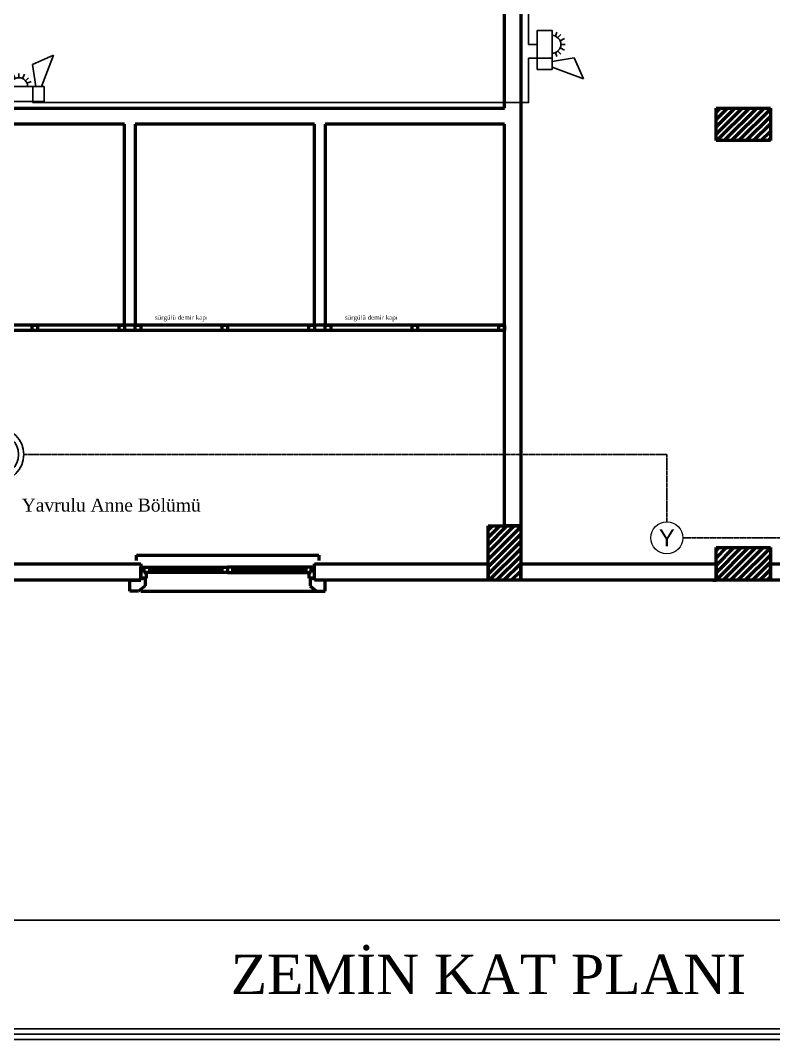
# Model space of a CAD drawing. Header units: millimetres. Extents: x 2046 to 14753, y 2361 to 29276.
# Drawn here: x 3859 to 4553, y 14153 to 15092 of the extents above; entities that cross this region are included whole.
import ezdxf
from ezdxf.enums import TextEntityAlignment as Align

# ---------------------------------------------------------------- set-up
doc = ezdxf.new("R2010")
doc.units = ezdxf.units.MM
doc.linetypes.add('CENTER', pattern=[1.625, 1.25, -0.125, 0.125, -0.125])
for name, color, linetype in [('2A-YANGIN ALARM HATTI', 5, 'Continuous'), ('2A-YANGIN ALGILAMA HATTI', 1, 'CENTER'), ('BLK-YANGIN', 3, 'Continuous'), ('BLK-YANGIN YAZI', 9, 'Continuous')]:
    doc.layers.add(name, color=color, linetype=linetype)
doc.layers.add('A.O. DUVAR', color=7, linetype='Continuous', lineweight=50)
doc.layers.add('yazi', color=251, linetype='Continuous', lineweight=25)
doc.styles.add('2A ELEKTRİK', font='swissl.ttf', dxfattribs={"height": 10})
doc.styles.add('A.O. MALZEME', font='times.ttf', dxfattribs={"height": 10})
doc.styles.add('Elektrik Yazı', font='times.ttf')

# ---------------------------------------------------------------- blocks, each defined once
blk = doc.blocks.new('KD')
at = {"layer": 'BLK-YANGIN'}
for radius in [25, 20]:
    blk.add_circle((0, 0), radius, dxfattribs=at)
at = {"layer": 'BLK-YANGIN YAZI', "style": '2A ELEKTRİK'}
blk.add_text('K', height=18, dxfattribs=at).set_placement((0, 0), align=Align.MIDDLE_CENTER)
blk = doc.blocks.new('YB')
at = {"layer": 'BLK-YANGIN', "lineweight": 0}
blk.add_circle((-0.09, 0.08), 15, dxfattribs=at)
at = {"layer": 'BLK-YANGIN YAZI', "lineweight": 0, "style": '2A ELEKTRİK'}
blk.add_text('Y', height=16, dxfattribs=at).set_placement((-0.09, 0.08), align=Align.MIDDLE_CENTER)
blk = doc.blocks.new('FLK')
at = {"layer": 'BLK-YANGIN'}
for p, q in [((12.49, 33.86), (31.82, 42.57)), ((20.87, 13.56), (31.82, 42.57)), ((15.71, 13.56), (12.49, 33.86)), ((-6.2, 18.89), (-8.98, 21.78)), ((-3.33, 21.02), (-5.29, 24.96)), ((0, 21.73), (0, 25.68)), ((3.33, 21.02), (5.29, 24.96)), ((6.2, 18.89), (8.98, 21.78)), ((-7.52, 16.77), (-11.28, 18.13)), ((7.52, 16.77), (11.28, 18.13))]:
    blk.add_line(p, q, dxfattribs=at)
for points in [[(12.85, 0), (12.85, 13.56), (-12.85, 13.56), (-12.85, 0)], [(23.15, 0), (12.85, 0), (12.85, 13.56), (23.15, 13.56)]]:
    blk.add_lwpolyline(points, close=True, dxfattribs=at)
blk.add_arc((0, 13.56), 8.17, 0, 180, dxfattribs=at)

msp = doc.modelspace()

# ---------------------------------------------------------------- linework, layer by layer
at = {"layer": '2A-YANGIN ALARM HATTI'}
for points in [[(4335.284, 15069.539), (4327.323, 15069.539), (4327.323, 15365.858), (4349.96, 15365.858), (4354.96, 15365.858), (4354.96, 15722.377)], [(3870.592, 15017.033), (3870.592, 15015.858), (4327.323, 15015.858), (4327.323, 15056.692), (4335.284, 15056.692)]]:
    msp.add_lwpolyline(points, dxfattribs=at)
at = {"layer": '2A-YANGIN ALGILAMA HATTI'}
for points in [[(4469.389, 14614.875), (4730.248, 14614.875), (4730.248, 14775.438)], [(3862.281, 14691.662), (4454.614, 14691.662), (4454.614, 14629.65)]]:
    msp.add_lwpolyline(points, dxfattribs=at)
at = {"layer": 'A.O. DUVAR'}
for p, q in [((4304.96, 15010.858), (4304.96, 15370.858)), ((4319.96, 15370.858), (4319.96, 14625.858)), ((3789.96, 15010.858), (4304.96, 15010.858)), ((4499.96, 15010.858), (4549.96, 15010.858)), ((4499.96, 14980.858), (4499.96, 15010.858)), ((4549.96, 15010.858), (4549.96, 14980.858)), ((3954.96, 14995.858), (3789.96, 14995.858)), ((3954.96, 14810.858), (3954.96, 14995.858)), ((4129.96, 14995.858), (3964.96, 14995.858)), ((3964.96, 14995.858), (3964.96, 14810.858)), ((4129.96, 14810.858), (4129.96, 14995.858)), ((4304.96, 14995.858), (4139.96, 14995.858)), ((4139.96, 14995.858), (4139.96, 14810.858)), ((4304.96, 14625.858), (4304.96, 14995.858)), ((4549.96, 14980.858), (4499.96, 14980.858)), ((4304.96, 14810.858), (3434.96, 14810.858)), ((3869.96, 14810.858), (3874.96, 14810.858)), ((3869.96, 14805.858), (3869.96, 14810.858)), ((3874.96, 14810.858), (3874.96, 14805.858)), ((3949.96, 14810.858), (3954.96, 14810.858)), ((3949.96, 14805.858), (3949.96, 14810.858)), ((3954.96, 14810.858), (3954.96, 14805.858)), ((3964.96, 14810.858), (3954.96, 14810.858)), ((3964.96, 14810.858), (3969.96, 14810.858)), ((3964.96, 14805.858), (3964.96, 14810.858)), ((3969.96, 14810.858), (3969.96, 14805.858)), ((4044.96, 14810.858), (4049.96, 14810.858)), ((4044.96, 14805.858), (4044.96, 14810.858)), ((4049.96, 14810.858), (4049.96, 14805.858)), ((4124.96, 14810.858), (4129.96, 14810.858)), ((4124.96, 14805.858), (4124.96, 14810.858)), ((4129.96, 14810.858), (4129.96, 14805.858)), ((4139.96, 14810.858), (4129.96, 14810.858)), ((4139.96, 14810.858), (4144.96, 14810.858)), ((4139.96, 14805.858), (4139.96, 14810.858)), ((4144.96, 14810.858), (4144.96, 14805.858)), ((4219.96, 14810.858), (4224.96, 14810.858)), ((4219.96, 14805.858), (4219.96, 14810.858)), ((4224.96, 14810.858), (4224.96, 14805.858)), ((4299.96, 14810.858), (4304.96, 14810.858)), ((4299.96, 14805.858), (4299.96, 14810.858)), ((4304.96, 14810.858), (4304.96, 14805.858)), ((4304.96, 14805.858), (3434.96, 14805.858)), ((3874.96, 14805.858), (3869.96, 14805.858)), ((3954.96, 14805.858), (3949.96, 14805.858)), ((3969.96, 14805.858), (3964.96, 14805.858)), ((4049.96, 14805.858), (4044.96, 14805.858)), ((4129.96, 14805.858), (4124.96, 14805.858)), ((4144.96, 14805.858), (4139.96, 14805.858)), ((4224.96, 14805.858), (4219.96, 14805.858)), ((4304.96, 14805.858), (4299.96, 14805.858)), ((4289.96, 14575.858), (4289.96, 14625.858)), ((4289.96, 14625.858), (4319.96, 14625.858)), ((4301.96, 14625.858), (4304.96, 14625.858)), ((4319.96, 14625.858), (4304.96, 14625.858)), ((4319.96, 14625.858), (4319.96, 14575.858)), ((4499.96, 14575.858), (4499.96, 14605.858)), ((4499.96, 14605.858), (4549.96, 14605.858)), ((4549.96, 14605.858), (4549.96, 14575.858)), ((3965.96, 14593.858), (3965.96, 14598.858)), ((3965.96, 14598.858), (4133.96, 14598.858)), ((3965.96, 14593.858), (3965.96, 14598.858)), ((3965.96, 14598.858), (4133.96, 14598.858)), ((4133.96, 14598.858), (4133.96, 14593.858)), ((4133.96, 14598.858), (4133.96, 14593.858)), ((3769.96, 14590.858), (3969.96, 14590.858)), ((3969.96, 14590.858), (3969.96, 14575.858)), ((3969.96, 14577.858), (3969.96, 14587.858)), ((3969.96, 14587.858), (3972.96, 14587.858)), ((3969.96, 14577.858), (3969.96, 14587.858)), ((3969.96, 14587.858), (3972.96, 14587.858)), ((3972.96, 14587.858), (3972.96, 14582.858)), ((3972.96, 14587.858), (3977.96, 14587.858)), ((3972.96, 14582.858), (3972.96, 14587.858)), ((3972.96, 14587.858), (3972.96, 14582.858)), ((3972.96, 14587.858), (3977.96, 14587.858)), ((3972.96, 14582.858), (3972.96, 14587.858)), ((3977.96, 14587.858), (4044.96, 14587.858)), ((3977.96, 14587.858), (3977.96, 14582.858)), ((3977.96, 14587.858), (4044.96, 14587.858)), ((3977.96, 14587.858), (3977.96, 14582.858)), ((3977.96, 14586.358), (4044.96, 14586.358)), ((3977.96, 14586.358), (4044.96, 14586.358)), ((3977.96, 14585.358), (4044.96, 14585.358)), ((3977.96, 14585.358), (4044.96, 14585.358)), ((3977.96, 14584.358), (4044.96, 14584.358)), ((3977.96, 14584.358), (4044.96, 14584.358)), ((4044.96, 14587.858), (4049.96, 14587.858)), ((4044.96, 14582.858), (4044.96, 14587.858)), ((4044.96, 14587.858), (4049.96, 14587.858)), ((4044.96, 14582.858), (4044.96, 14587.858)), ((4049.96, 14587.858), (4049.96, 14582.858)), ((4054.96, 14587.858), (4049.96, 14587.858)), ((4049.96, 14587.858), (4049.96, 14582.858)), ((4049.96, 14587.858), (4049.96, 14582.858)), ((4054.96, 14587.858), (4049.96, 14587.858)), ((4049.96, 14587.858), (4049.96, 14582.858)), ((4121.96, 14587.858), (4054.96, 14587.858)), ((4054.96, 14582.858), (4054.96, 14587.858)), ((4121.96, 14587.858), (4054.96, 14587.858)), ((4054.96, 14582.858), (4054.96, 14587.858)), ((4121.96, 14586.358), (4054.96, 14586.358)), ((4121.96, 14586.358), (4054.96, 14586.358)), ((4121.96, 14585.358), (4054.96, 14585.358)), ((4121.96, 14585.358), (4054.96, 14585.358)), ((4121.96, 14584.358), (4054.96, 14584.358)), ((4121.96, 14584.358), (4054.96, 14584.358)), ((4126.96, 14587.858), (4121.96, 14587.858)), ((4121.96, 14587.858), (4121.96, 14582.858)), ((4126.96, 14587.858), (4121.96, 14587.858)), ((4121.96, 14587.858), (4121.96, 14582.858)), ((4129.96, 14587.858), (4126.96, 14587.858)), ((4126.96, 14587.858), (4126.96, 14582.858)), ((4126.96, 14582.858), (4126.96, 14587.858)), ((4129.96, 14587.858), (4126.96, 14587.858)), ((4126.96, 14587.858), (4126.96, 14582.858)), ((4126.96, 14582.858), (4126.96, 14587.858)), ((4129.96, 14575.858), (4129.96, 14590.858)), ((4129.96, 14590.858), (4289.96, 14590.858)), ((4129.96, 14577.858), (4129.96, 14587.858)), ((4129.96, 14577.858), (4129.96, 14587.858)), ((4289.96, 14590.858), (4289.96, 14575.858)), ((4319.96, 14590.858), (4322.96, 14590.858)), ((4319.96, 14575.858), (4319.96, 14590.858)), ((4319.96, 14590.858), (4499.96, 14590.858)), ((4499.96, 14590.858), (4499.96, 14575.858)), ((4549.96, 14575.858), (4549.96, 14590.858)), ((4549.96, 14590.858), (4569.96, 14590.858)), ((3969.96, 14575.858), (3769.96, 14575.858)), ((3974.96, 14577.858), (3969.96, 14577.858)), ((3974.96, 14577.858), (3969.96, 14577.858)), ((3972.96, 14582.858), (3974.96, 14582.858)), ((3977.96, 14582.858), (3972.96, 14582.858)), ((3972.96, 14582.858), (3974.96, 14582.858)), ((3977.96, 14582.858), (3972.96, 14582.858)), ((3974.96, 14582.858), (3974.96, 14577.858)), ((3974.96, 14582.858), (3974.96, 14577.858)), ((4044.96, 14582.858), (3977.96, 14582.858)), ((4044.96, 14582.858), (3977.96, 14582.858)), ((4049.96, 14582.858), (4044.96, 14582.858)), ((4049.96, 14582.858), (4044.96, 14582.858)), ((4049.96, 14582.858), (4054.96, 14582.858)), ((4049.96, 14582.858), (4054.96, 14582.858)), ((4054.96, 14582.858), (4121.96, 14582.858)), ((4054.96, 14582.858), (4121.96, 14582.858)), ((4121.96, 14582.858), (4126.96, 14582.858)), ((4121.96, 14582.858), (4126.96, 14582.858)), ((4126.96, 14582.858), (4124.96, 14582.858)), ((4124.96, 14582.858), (4124.96, 14577.858)), ((4126.96, 14582.858), (4124.96, 14582.858)), ((4124.96, 14582.858), (4124.96, 14577.858)), ((4124.96, 14577.858), (4129.96, 14577.858)), ((4124.96, 14577.858), (4129.96, 14577.858)), ((4289.96, 14575.858), (4129.96, 14575.858)), ((4319.96, 14575.858), (4289.96, 14575.858)), ((4499.96, 14575.858), (4319.96, 14575.858)), ((4496.96, 14575.858), (4499.96, 14575.858)), ((4549.96, 14575.858), (4499.96, 14575.858)), ((4569.96, 14575.858), (4549.96, 14575.858)), ((3969.946, 14565.858), (4131.975, 14565.858)), ((3969.946, 14565.858), (4131.975, 14565.858))]:
    msp.add_line(p, q, dxfattribs=at)
at = {"layer": 'A.O. DUVAR', "linetype": 'Continuous', "ltscale": 10}
for p, q in [((4499.96, 15007.059), (4503.76, 15010.858)), ((4499.96, 15000.324), (4510.495, 15010.858)), ((4499.96, 14993.589), (4517.23, 15010.858)), ((4499.96, 14986.853), (4523.965, 15010.858)), ((4500.701, 14980.858), (4530.701, 15010.858)), ((4502.605, 15006.336), (4502.605, 15006.336)), ((4505.973, 15009.704), (4505.973, 15009.704)), ((4507.436, 14980.858), (4537.436, 15010.858)), ((4509.34, 15006.336), (4509.34, 15006.336)), ((4512.708, 15009.704), (4512.708, 15009.704)), ((4514.171, 14980.858), (4544.171, 15010.858)), ((4516.075, 15006.336), (4516.075, 15006.336)), ((4519.443, 15009.704), (4519.443, 15009.704)), ((4520.906, 14980.858), (4549.96, 15009.913)), ((4522.811, 15006.336), (4522.811, 15006.336)), ((4526.178, 15009.704), (4526.178, 15009.704)), ((4529.546, 15006.336), (4529.546, 15006.336)), ((4532.913, 15009.704), (4532.913, 15009.704)), ((4536.281, 15006.336), (4536.281, 15006.336)), ((4539.649, 15009.704), (4539.649, 15009.704)), ((4543.016, 15006.336), (4543.016, 15006.336)), ((4546.384, 15009.704), (4546.384, 15009.704)), ((4549.751, 15006.336), (4549.751, 15006.336)), ((4502.605, 14999.601), (4502.605, 14999.601)), ((4505.973, 15002.968), (4505.973, 15002.968)), ((4505.973, 14996.233), (4505.973, 14996.233)), ((4509.34, 14999.601), (4509.34, 14999.601)), ((4512.708, 15002.968), (4512.708, 15002.968)), ((4512.708, 14996.233), (4512.708, 14996.233)), ((4516.075, 14999.601), (4516.075, 14999.601)), ((4519.443, 15002.968), (4519.443, 15002.968)), ((4519.443, 14996.233), (4519.443, 14996.233)), ((4522.811, 14999.601), (4522.811, 14999.601)), ((4526.178, 15002.968), (4526.178, 15002.968)), ((4526.178, 14996.233), (4526.178, 14996.233)), ((4527.641, 14980.858), (4549.96, 15003.177)), ((4529.546, 14999.601), (4529.546, 14999.601)), ((4532.913, 15002.968), (4532.913, 15002.968)), ((4532.913, 14996.233), (4532.913, 14996.233)), ((4534.377, 14980.858), (4549.96, 14996.442)), ((4536.281, 14999.601), (4536.281, 14999.601)), ((4539.649, 15002.968), (4539.649, 15002.968)), ((4539.649, 14996.233), (4539.649, 14996.233)), ((4543.016, 14999.601), (4543.016, 14999.601)), ((4546.384, 15002.968), (4546.384, 15002.968)), ((4546.384, 14996.233), (4546.384, 14996.233)), ((4549.751, 14999.601), (4549.751, 14999.601)), ((4502.605, 14992.866), (4502.605, 14992.866)), ((4505.973, 14989.498), (4505.973, 14989.498)), ((4509.34, 14992.866), (4509.34, 14992.866)), ((4512.708, 14989.498), (4512.708, 14989.498)), ((4516.075, 14992.866), (4516.075, 14992.866)), ((4519.443, 14989.498), (4519.443, 14989.498)), ((4522.811, 14992.866), (4522.811, 14992.866)), ((4526.178, 14989.498), (4526.178, 14989.498)), ((4529.546, 14992.866), (4529.546, 14992.866)), ((4532.913, 14989.498), (4532.913, 14989.498)), ((4536.281, 14992.866), (4536.281, 14992.866)), ((4539.649, 14989.498), (4539.649, 14989.498)), ((4541.112, 14980.858), (4549.96, 14989.707)), ((4543.016, 14992.866), (4543.016, 14992.866)), ((4546.384, 14989.498), (4546.384, 14989.498)), ((4549.751, 14992.866), (4549.751, 14992.866)), ((4502.605, 14986.13), (4502.605, 14986.13)), ((4505.973, 14982.763), (4505.973, 14982.763)), ((4509.34, 14986.13), (4509.34, 14986.13)), ((4512.708, 14982.763), (4512.708, 14982.763)), ((4516.075, 14986.13), (4516.075, 14986.13)), ((4519.443, 14982.763), (4519.443, 14982.763)), ((4522.811, 14986.13), (4522.811, 14986.13)), ((4526.178, 14982.763), (4526.178, 14982.763)), ((4529.546, 14986.13), (4529.546, 14986.13)), ((4532.913, 14982.763), (4532.913, 14982.763)), ((4536.281, 14986.13), (4536.281, 14986.13)), ((4539.649, 14982.763), (4539.649, 14982.763)), ((4543.016, 14986.13), (4543.016, 14986.13)), ((4546.384, 14982.763), (4546.384, 14982.763)), ((4547.847, 14980.858), (4549.96, 14982.972)), ((4549.751, 14986.13), (4549.751, 14986.13)), ((4289.96, 14621.944), (4293.875, 14625.858)), ((4289.96, 14615.209), (4300.61, 14625.858)), ((4289.96, 14608.474), (4307.345, 14625.858)), ((4289.96, 14601.738), (4314.08, 14625.858)), ((4289.96, 14595.003), (4319.96, 14625.003)), ((4290.447, 14625.798), (4290.447, 14625.798)), ((4293.814, 14622.43), (4293.814, 14622.43)), ((4297.182, 14625.798), (4297.182, 14625.798)), ((4300.549, 14622.43), (4300.549, 14622.43)), ((4303.917, 14625.798), (4303.917, 14625.798)), ((4307.285, 14622.43), (4307.285, 14622.43)), ((4310.652, 14625.798), (4310.652, 14625.798)), ((4314.02, 14622.43), (4314.02, 14622.43)), ((4317.387, 14625.798), (4317.387, 14625.798)), ((4289.96, 14588.268), (4319.96, 14618.268)), ((4289.96, 14581.533), (4319.96, 14611.533)), ((4290.447, 14619.063), (4290.447, 14619.063)), ((4290.447, 14612.327), (4290.447, 14612.327)), ((4293.814, 14615.695), (4293.814, 14615.695)), ((4297.182, 14619.063), (4297.182, 14619.063)), ((4297.182, 14612.327), (4297.182, 14612.327)), ((4300.549, 14615.695), (4300.549, 14615.695)), ((4303.917, 14619.063), (4303.917, 14619.063)), ((4303.917, 14612.327), (4303.917, 14612.327)), ((4307.285, 14615.695), (4307.285, 14615.695)), ((4310.652, 14619.063), (4310.652, 14619.063)), ((4310.652, 14612.327), (4310.652, 14612.327)), ((4314.02, 14615.695), (4314.02, 14615.695)), ((4317.387, 14619.063), (4317.387, 14619.063)), ((4317.387, 14612.327), (4317.387, 14612.327)), ((4290.447, 14605.592), (4290.447, 14605.592)), ((4291.021, 14575.858), (4319.96, 14604.798)), ((4293.814, 14608.96), (4293.814, 14608.96)), ((4293.814, 14602.225), (4293.814, 14602.225)), ((4297.182, 14605.592), (4297.182, 14605.592)), ((4300.549, 14608.96), (4300.549, 14608.96)), ((4300.549, 14602.225), (4300.549, 14602.225)), ((4303.917, 14605.592), (4303.917, 14605.592)), ((4307.285, 14608.96), (4307.285, 14608.96)), ((4307.285, 14602.225), (4307.285, 14602.225)), ((4310.652, 14605.592), (4310.652, 14605.592)), ((4314.02, 14608.96), (4314.02, 14608.96)), ((4314.02, 14602.225), (4314.02, 14602.225)), ((4317.387, 14605.592), (4317.387, 14605.592)), ((4499.96, 14602.947), (4502.871, 14605.858)), ((4499.96, 14596.212), (4509.607, 14605.858)), ((4499.96, 14589.477), (4516.342, 14605.858)), ((4499.96, 14582.742), (4523.077, 14605.858)), ((4499.96, 14576.007), (4529.812, 14605.858)), ((4502.605, 14602.225), (4502.605, 14602.225)), ((4505.973, 14605.592), (4505.973, 14605.592)), ((4506.547, 14575.858), (4536.547, 14605.858)), ((4509.34, 14602.225), (4509.34, 14602.225)), ((4512.708, 14605.592), (4512.708, 14605.592)), ((4513.282, 14575.858), (4543.282, 14605.858)), ((4516.075, 14602.225), (4516.075, 14602.225)), ((4519.443, 14605.592), (4519.443, 14605.592)), ((4520.018, 14575.858), (4549.96, 14605.801)), ((4522.811, 14602.225), (4522.811, 14602.225)), ((4526.178, 14605.592), (4526.178, 14605.592)), ((4529.546, 14602.225), (4529.546, 14602.225)), ((4532.913, 14605.592), (4532.913, 14605.592)), ((4536.281, 14602.225), (4536.281, 14602.225)), ((4539.649, 14605.592), (4539.649, 14605.592)), ((4543.016, 14602.225), (4543.016, 14602.225)), ((4546.384, 14605.592), (4546.384, 14605.592)), ((4549.751, 14602.225), (4549.751, 14602.225)), ((4290.447, 14598.857), (4290.447, 14598.857)), ((4293.814, 14595.489), (4293.814, 14595.489)), ((4297.182, 14598.857), (4297.182, 14598.857)), ((4297.756, 14575.858), (4319.96, 14598.062)), ((4300.549, 14595.489), (4300.549, 14595.489)), ((4303.917, 14598.857), (4303.917, 14598.857)), ((4307.285, 14595.489), (4307.285, 14595.489)), ((4310.652, 14598.857), (4310.652, 14598.857)), ((4314.02, 14595.489), (4314.02, 14595.489)), ((4317.387, 14598.857), (4317.387, 14598.857)), ((4502.605, 14595.489), (4502.605, 14595.489)), ((4505.973, 14598.857), (4505.973, 14598.857)), ((4509.34, 14595.489), (4509.34, 14595.489)), ((4512.708, 14598.857), (4512.708, 14598.857)), ((4516.075, 14595.489), (4516.075, 14595.489)), ((4519.443, 14598.857), (4519.443, 14598.857)), ((4522.811, 14595.489), (4522.811, 14595.489)), ((4526.178, 14598.857), (4526.178, 14598.857)), ((4526.753, 14575.858), (4549.96, 14599.066)), ((4529.546, 14595.489), (4529.546, 14595.489)), ((4532.913, 14598.857), (4532.913, 14598.857)), ((4536.281, 14595.489), (4536.281, 14595.489)), ((4539.649, 14598.857), (4539.649, 14598.857)), ((4543.016, 14595.489), (4543.016, 14595.489)), ((4546.384, 14598.857), (4546.384, 14598.857)), ((4549.751, 14595.489), (4549.751, 14595.489)), ((4290.447, 14592.122), (4290.447, 14592.122)), ((4290.447, 14585.387), (4290.447, 14585.387)), ((4293.814, 14588.754), (4293.814, 14588.754)), ((4297.182, 14592.122), (4297.182, 14592.122)), ((4297.182, 14585.387), (4297.182, 14585.387)), ((4300.549, 14588.754), (4300.549, 14588.754)), ((4303.917, 14592.122), (4303.917, 14592.122)), ((4303.917, 14585.387), (4303.917, 14585.387)), ((4304.492, 14575.858), (4319.96, 14591.327)), ((4307.285, 14588.754), (4307.285, 14588.754)), ((4310.652, 14592.122), (4310.652, 14592.122)), ((4310.652, 14585.387), (4310.652, 14585.387)), ((4311.227, 14575.858), (4319.96, 14584.592)), ((4314.02, 14588.754), (4314.02, 14588.754)), ((4317.387, 14592.122), (4317.387, 14592.122)), ((4317.387, 14585.387), (4317.387, 14585.387)), ((4502.605, 14588.754), (4502.605, 14588.754)), ((4505.973, 14592.122), (4505.973, 14592.122)), ((4505.973, 14585.387), (4505.973, 14585.387)), ((4509.34, 14588.754), (4509.34, 14588.754)), ((4512.708, 14592.122), (4512.708, 14592.122)), ((4512.708, 14585.387), (4512.708, 14585.387)), ((4516.075, 14588.754), (4516.075, 14588.754)), ((4519.443, 14592.122), (4519.443, 14592.122)), ((4519.443, 14585.387), (4519.443, 14585.387)), ((4522.811, 14588.754), (4522.811, 14588.754)), ((4526.178, 14592.122), (4526.178, 14592.122)), ((4526.178, 14585.387), (4526.178, 14585.387)), ((4529.546, 14588.754), (4529.546, 14588.754)), ((4532.913, 14592.122), (4532.913, 14592.122)), ((4532.913, 14585.387), (4532.913, 14585.387)), ((4533.488, 14575.858), (4549.96, 14592.331)), ((4536.281, 14588.754), (4536.281, 14588.754)), ((4539.649, 14592.122), (4539.649, 14592.122)), ((4539.649, 14585.387), (4539.649, 14585.387)), ((4540.223, 14575.858), (4549.96, 14585.596)), ((4543.016, 14588.754), (4543.016, 14588.754)), ((4546.384, 14592.122), (4546.384, 14592.122)), ((4546.384, 14585.387), (4546.384, 14585.387)), ((4549.751, 14588.754), (4549.751, 14588.754)), ((4290.447, 14578.651), (4290.447, 14578.651)), ((4293.814, 14582.019), (4293.814, 14582.019)), ((4297.182, 14578.651), (4297.182, 14578.651)), ((4300.549, 14582.019), (4300.549, 14582.019)), ((4303.917, 14578.651), (4303.917, 14578.651)), ((4307.285, 14582.019), (4307.285, 14582.019)), ((4310.652, 14578.651), (4310.652, 14578.651)), ((4314.02, 14582.019), (4314.02, 14582.019)), ((4317.387, 14578.651), (4317.387, 14578.651)), ((4317.962, 14575.858), (4319.96, 14577.857)), ((4502.605, 14582.019), (4502.605, 14582.019)), ((4505.973, 14578.651), (4505.973, 14578.651)), ((4509.34, 14582.019), (4509.34, 14582.019)), ((4512.708, 14578.651), (4512.708, 14578.651)), ((4516.075, 14582.019), (4516.075, 14582.019)), ((4519.443, 14578.651), (4519.443, 14578.651)), ((4522.811, 14582.019), (4522.811, 14582.019)), ((4526.178, 14578.651), (4526.178, 14578.651)), ((4529.546, 14582.019), (4529.546, 14582.019)), ((4532.913, 14578.651), (4532.913, 14578.651)), ((4536.281, 14582.019), (4536.281, 14582.019)), ((4539.649, 14578.651), (4539.649, 14578.651)), ((4543.016, 14582.019), (4543.016, 14582.019)), ((4546.384, 14578.651), (4546.384, 14578.651)), ((4546.958, 14575.858), (4549.96, 14578.86)), ((4549.751, 14582.019), (4549.751, 14582.019))]:
    msp.add_line(p, q, dxfattribs=at)
at = {"layer": 'A.O. DUVAR', "ltscale": 100}
for p, q in [((3959.96, 14565.858), (3959.96, 14575.858)), ((3959.96, 14575.858), (3969.96, 14575.858)), ((3959.96, 14565.858), (3959.96, 14575.858)), ((3959.96, 14575.858), (3969.96, 14575.858)), ((3969.96, 14575.858), (3969.96, 14577.858)), ((3969.96, 14577.858), (3973.96, 14577.858)), ((3969.96, 14575.858), (3969.96, 14577.858)), ((3969.96, 14577.858), (3973.96, 14577.858)), ((3973.96, 14577.858), (3973.96, 14570.656)), ((3973.96, 14577.858), (3973.96, 14570.656)), ((4129.96, 14577.858), (4125.96, 14577.858)), ((4125.96, 14577.858), (4125.96, 14570.656)), ((4129.96, 14577.858), (4125.96, 14577.858)), ((4125.96, 14577.858), (4125.96, 14570.656)), ((4129.96, 14575.858), (4129.96, 14577.858)), ((4129.96, 14575.858), (4129.96, 14577.858)), ((4139.96, 14575.858), (4129.96, 14575.858)), ((4139.96, 14575.858), (4129.96, 14575.858)), ((4139.96, 14565.858), (4139.96, 14575.858)), ((4139.96, 14565.858), (4139.96, 14575.858)), ((3967.946, 14565.858), (3959.96, 14565.858)), ((3967.946, 14565.858), (3959.96, 14565.858)), ((3973.96, 14570.656), (3967.946, 14565.858)), ((3973.96, 14570.656), (3967.946, 14565.858)), ((4125.96, 14570.656), (4131.975, 14565.858)), ((4125.96, 14570.656), (4131.975, 14565.858)), ((4131.975, 14565.858), (4139.96, 14565.858)), ((4131.975, 14565.858), (4139.96, 14565.858))]:
    msp.add_line(p, q, dxfattribs=at)
at = {"layer": 'yazi'}
msp.add_line((3020.515, 14262.6), (11459.215, 14262.6), dxfattribs=at)
for points in [[(3020.515, 14162.6), (11459.215, 14162.6)], [(3020.515, 14157.6), (11459.215, 14157.6)], [(3020.515, 14152.6), (11459.215, 14152.6)]]:
    msp.add_lwpolyline(points, dxfattribs=at)

# ---------------------------------------------------------------- block references
at = {"layer": 'BLK-YANGIN', "rotation": 270}
msp.add_blockref('FLK', (4335.284, 15069.539), dxfattribs=at)
at = {"layer": 'BLK-YANGIN'}
msp.add_blockref('FLK', (3857.745, 15017.033), dxfattribs=at)
at = {"layer": 'BLK-YANGIN', "xscale": 0.985, "yscale": 0.985, "zscale": 0.985}
for name, p in [('KD', (3837.656, 14691.662)), ('YB', (4454.7, 14614.794))]:
    msp.add_blockref(name, p, dxfattribs=at)

# ---------------------------------------------------------------- texts
at = {"layer": 'A.O. DUVAR', "style": 'A.O. MALZEME'}
for s, height, p in [('sürgülü demir kapı', 4.21426, (3983.096, 14815.822, 2.634)), ('sürgülü demir kapı', 4.21426, (4158.096, 14815.822, 2.634)), ('Yavrulu Anne Bölümü', 11.91743, (3860.275, 14639.094))]:
    msp.add_text(s, height=height, dxfattribs=at).set_placement(p)
at = {"layer": 'yazi', "lineweight": 30, "insert": (4052.909, 14230.807), "char_height": 36.27535, "width": 737.82109, "attachment_point": 1, "style": 'Elektrik Yazı'}
msp.add_mtext('ZEMİN KAT PLANI', dxfattribs=at)

doc.saveas('drawing.dxf')
